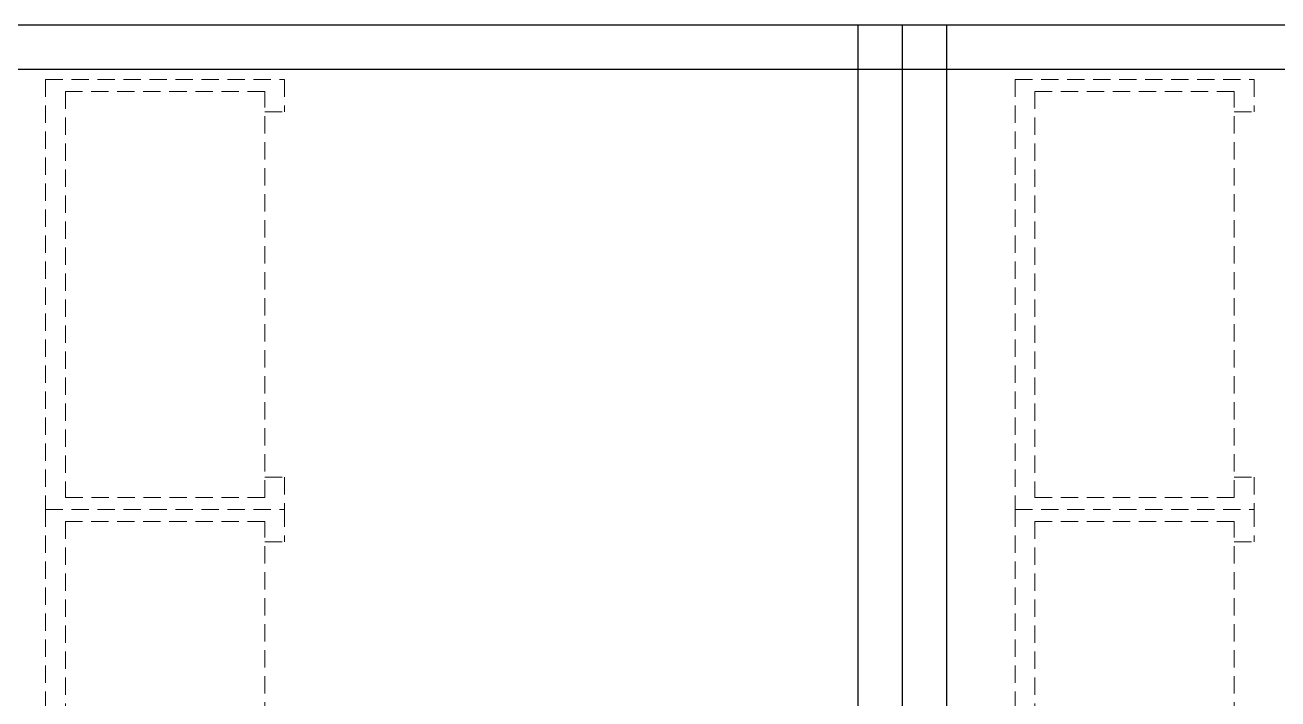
# Model space of a CAD drawing. Header units: millimetres. Extents: x -69706 to 52883, y -6882 to 68885.
# Drawn here: x -66279 to -64444, y 33224 to 34211 of the extents above; entities that cross this region are included whole.
import ezdxf

# ---------------------------------------------------------------- set-up
doc = ezdxf.new("R2010")
doc.units = ezdxf.units.MM
doc.linetypes.add('DASHEDX2', pattern=[38.1, 25.4, -12.7])
doc.layers.add('1co fi', color=2, linetype='Continuous', lineweight=13)

# ---------------------------------------------------------------- blocks, each defined once
blk = doc.blocks.new('HE')
at = {"layer": '1co fi', "linetype": 'DASHEDX2'}
for p, q in [((23070.8, 10211.6), (23420.8, 10211.6)), ((23070.8, 10211.6), (23070.8, 9581.6)), ((23420.8, 10211.6), (23420.8, 10164.2)), ((23099.8, 10194.1), (23099.8, 9599.1)), ((23391.8, 10194.1), (23099.8, 10194.1)), ((23391.8, 9599.1), (23391.8, 10194.1)), ((23391.8, 10164.2), (23420.8, 10164.2)), ((23391.8, 9629), (23420.8, 9629)), ((23420.8, 9629), (23420.8, 9581.6)), ((23099.8, 9599.1), (23391.8, 9599.1)), ((23070.8, 9581.6), (23420.8, 9581.6)), ((23070.8, 9581.6), (23420.8, 9581.6))]:
    blk.add_line(p, q, dxfattribs=at)
blk = doc.blocks.new('final')
at = {"layer": '1co fi'}
blk.add_blockref('HE', (-23420.8, -9581.6), dxfattribs=at)

msp = doc.modelspace()

# ---------------------------------------------------------------- linework, layer by layer
for p, q in [((-51733.79, 34211.338), (-66923.79, 34211.338)), ((-65058.79, 31511.338), (-65058.79, 34211.338)), ((-64993.79, 31511.338), (-64993.79, 34211.338)), ((-64928.79, 31511.338), (-64928.79, 34211.338)), ((-51733.79, 34146.338), (-66923.79, 34146.338))]:
    msp.add_line(p, q)

# ---------------------------------------------------------------- block references
for p in [(-65898.79, 33501.338), (-64478.79, 33501.338), (-65898.79, 32871.338), (-64478.79, 32871.338)]:
    msp.add_blockref('final', p)

doc.saveas('drawing.dxf')
